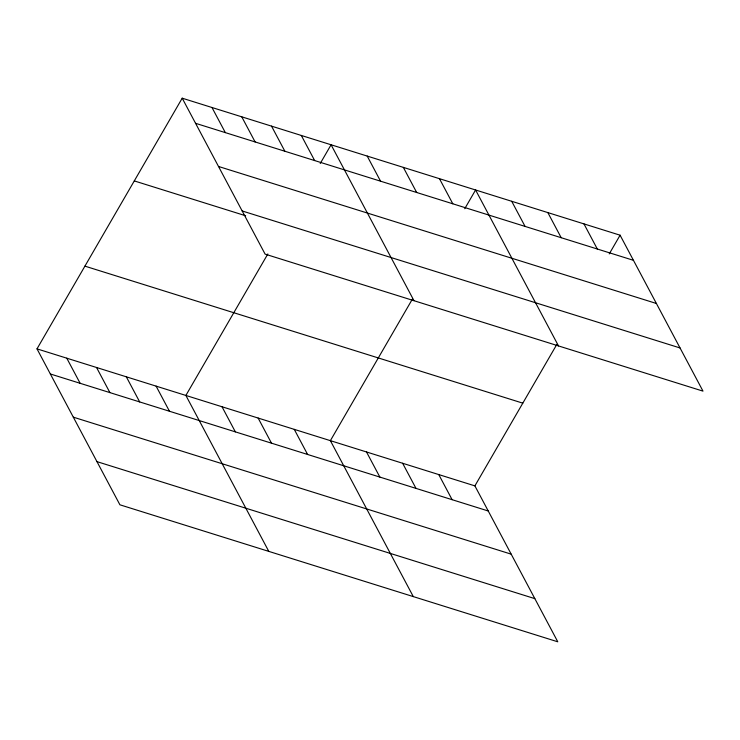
<?xml version="1.0" encoding="UTF-8"?>
<svg xmlns="http://www.w3.org/2000/svg" width="740" height="740" viewBox="0 0 740 740"><rect width="100%" height="100%" fill="white"/><g stroke="black" fill="none" stroke-linecap="round" stroke-linejoin="round"><path stroke-width="1.11" d="M37 348.864L474.886 485.875L557.793 641.811L119.908 504.8L37 348.864L182.207 98.189L620.092 235.2L703 391.136L265.114 254.125L182.207 98.189M267.843 253.95L185.879 395.447L268.796 551.383M320.244 163.485L331.085 144.772L413.993 300.708M412.346 299.164L330.382 440.661L413.29 596.597M464.748 208.699L475.589 189.986L558.496 345.922M474.886 485.875L556.85 344.378M609.251 253.913L620.092 235.2M195.554 123.303L633.44 260.314M218.513 166.472L656.399 303.483M242.165 210.956L680.042 347.957M134.282 180.912L245.671 215.766M84.915 266.141L522.801 403.152M50.357 373.978L488.234 510.988M73.306 417.157L511.192 554.158M96.959 461.631L534.844 598.641M583.962 223.896L597.319 249.01M547.841 212.593L561.188 237.707M511.71 201.289L525.067 226.403M439.458 178.682L452.815 203.796M403.337 167.379L416.685 192.493M367.207 156.075L380.564 181.189M301.31 135.457L314.657 160.571M271.534 126.142L284.882 151.256M438.755 474.571L452.112 499.685M241.758 116.818L255.106 141.932M402.634 463.268L415.991 488.382M211.982 107.504L225.33 132.617M366.504 451.964L379.861 477.078M294.261 429.357L307.609 454.471M258.131 418.054L271.488 443.168M222.009 406.75L235.357 431.864M156.103 386.132L169.46 411.246M126.327 376.817L139.684 401.931M96.552 367.503L109.909 392.616M66.776 358.188L80.133 383.302"/></g></svg>
